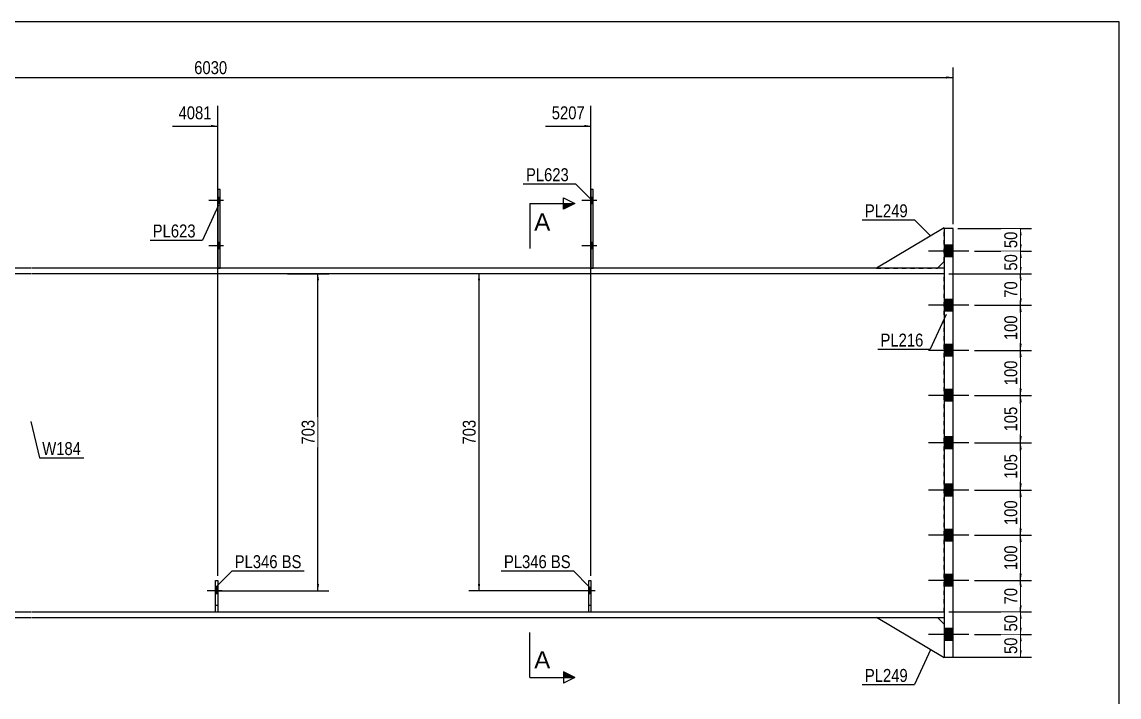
# Model space of a CAD drawing. Header units: millimetres. Extents: x -338 to 64, y -146 to 131.
# Drawn here: x -178.8 to 64.3, y -18.9 to 130.8 of the extents above; entities that cross this region are included whole.
import ezdxf

# ---------------------------------------------------------------- set-up
doc = ezdxf.new("R2010")
doc.units = ezdxf.units.MM
doc.linetypes.add('DXK_LINE_DOT1', pattern=[1.8814, 0.9407, -0.9407])
doc.linetypes.add('DXK_LINE_DOT2', pattern=[3.9198, 1.9599, -1.9599])
doc.styles.add('Arial', font='ARIAL.TTF', dxfattribs={"height": 0.2})
doc.styles.add('Arial Narrow', font='ARIALN.TTF', dxfattribs={"height": 0.2})

# ---------------------------------------------------------------- blocks, each defined once
blk = doc.blocks.new('Unknown-627317361-1209')
at = {"color": 5, "linetype": 'Continuous'}
for p, q in [((64.31, 130.82), (-335.69, 130.82)), ((64.31, -146.18), (64.31, 130.82))]:
    blk.add_line(p, q, dxfattribs=at)
blk = doc.blocks.new('Part-627317361-1304 - 1261')
at = {"color": 2, "linetype": 'Continuous'}
for p, q in [((-53.2, 0), (-53.2, 7)), ((-53.2, 7), (-52.7, 7)), ((-52.7, 7), (-52.7, 0))]:
    blk.add_line(p, q, dxfattribs=at)
at = {"color": 7, "linetype": 'DXK_LINE_DOT1'}
blk.add_line((-53.2, 1.5), (-52.7, 1.5), dxfattribs=at)
blk = doc.blocks.new('Bolt-627317361-1264 - 1261')
at = {"linetype": 'Continuous'}
for points in [[(27.56, 78.7), (27.56, 81.3), (25.56, 81.3), (25.56, 78.7)], [(27.56, 78.7), (27.56, 81.3), (25.56, 81.3), (25.56, 78.7)], [(27.56, 66.7), (27.56, 69.3), (25.56, 69.3), (25.56, 66.7)], [(27.56, 66.7), (27.56, 69.3), (25.56, 69.3), (25.56, 66.7)], [(27.56, 56.7), (27.56, 59.3), (25.56, 59.3), (25.56, 56.7)], [(27.56, 56.7), (27.56, 59.3), (25.56, 59.3), (25.56, 56.7)], [(27.56, 46.7), (27.56, 49.3), (25.56, 49.3), (25.56, 46.7)], [(27.56, 46.7), (27.56, 49.3), (25.56, 49.3), (25.56, 46.7)], [(27.56, 36.2), (27.56, 38.8), (25.56, 38.8), (25.56, 36.2)], [(27.56, 36.2), (27.56, 38.8), (25.56, 38.8), (25.56, 36.2)], [(27.56, 25.7), (27.56, 28.3), (25.56, 28.3), (25.56, 25.7)], [(27.56, 25.7), (27.56, 28.3), (25.56, 28.3), (25.56, 25.7)], [(27.56, 15.7), (27.56, 18.3), (25.56, 18.3), (25.56, 15.7)], [(27.56, 15.7), (27.56, 18.3), (25.56, 18.3), (25.56, 15.7)], [(27.56, 5.7), (27.56, 8.3), (25.56, 8.3), (25.56, 5.7)], [(27.56, 5.7), (27.56, 8.3), (25.56, 8.3), (25.56, 5.7)], [(27.56, -6.3), (27.56, -3.7), (25.56, -3.7), (25.56, -6.3)], [(27.56, -6.3), (27.56, -3.7), (25.56, -3.7), (25.56, -6.3)]]:
    blk.add_hatch(color=3, dxfattribs=at).paths.add_polyline_path(points)
at = {"color": 3, "linetype": 'Continuous'}
for p, q in [((27.56, 81.3), (25.56, 81.3)), ((27.56, 81.3), (25.56, 81.3)), ((31.06, 80), (22.06, 80)), ((31.06, 80), (22.06, 80)), ((27.56, 78.7), (25.56, 78.7)), ((27.56, 78.7), (25.56, 78.7)), ((27.56, 69.3), (25.56, 69.3)), ((27.56, 69.3), (25.56, 69.3)), ((31.06, 68), (22.06, 68)), ((31.06, 68), (22.06, 68)), ((27.56, 66.7), (25.56, 66.7)), ((27.56, 66.7), (25.56, 66.7)), ((27.56, 59.3), (25.56, 59.3)), ((27.56, 59.3), (25.56, 59.3)), ((31.06, 58), (22.06, 58)), ((31.06, 58), (22.06, 58)), ((27.56, 56.7), (25.56, 56.7)), ((27.56, 56.7), (25.56, 56.7)), ((27.56, 49.3), (25.56, 49.3)), ((27.56, 49.3), (25.56, 49.3)), ((31.06, 48), (22.06, 48)), ((31.06, 48), (22.06, 48)), ((27.56, 46.7), (25.56, 46.7)), ((27.56, 46.7), (25.56, 46.7)), ((31.06, 37.5), (22.06, 37.5)), ((31.06, 37.5), (22.06, 37.5)), ((27.56, 38.8), (25.56, 38.8)), ((27.56, 38.8), (25.56, 38.8)), ((27.56, 36.2), (25.56, 36.2)), ((27.56, 36.2), (25.56, 36.2)), ((31.06, 27), (22.06, 27)), ((31.06, 27), (22.06, 27)), ((27.56, 28.3), (25.56, 28.3)), ((27.56, 28.3), (25.56, 28.3)), ((27.56, 25.7), (25.56, 25.7)), ((27.56, 25.7), (25.56, 25.7)), ((27.56, 18.3), (25.56, 18.3)), ((27.56, 18.3), (25.56, 18.3)), ((31.06, 17), (22.06, 17)), ((31.06, 17), (22.06, 17)), ((27.56, 15.7), (25.56, 15.7)), ((27.56, 15.7), (25.56, 15.7)), ((27.56, 8.3), (25.56, 8.3)), ((27.56, 8.3), (25.56, 8.3)), ((31.06, 7), (22.06, 7)), ((31.06, 7), (22.06, 7)), ((27.56, 5.7), (25.56, 5.7)), ((27.56, 5.7), (25.56, 5.7)), ((27.56, -3.7), (25.56, -3.7)), ((27.56, -3.7), (25.56, -3.7)), ((31.06, -5), (22.06, -5)), ((31.06, -5), (22.06, -5)), ((27.56, -6.3), (25.56, -6.3)), ((27.56, -6.3), (25.56, -6.3))]:
    blk.add_line(p, q, dxfattribs=at)
blk = doc.blocks.new('Part-627317361-1282 - 1261')
at = {"color": 7, "linetype": 'DXK_LINE_DOT1'}
for p, q in [((-176.8, 75), (-259.4, 75)), ((-94.1, 75), (-176.7, 75)), ((25.56, 75), (-94, 75)), ((25.56, 0), (25.56, 75)), ((-259.4, 0), (-176.8, 0)), ((-176.7, 0), (-94.1, 0)), ((-94, 0), (25.56, 0))]:
    blk.add_line(p, q, dxfattribs=at)
blk = doc.blocks.new('Part-627317361-1390 - 1261')
at = {"color": 2, "linetype": 'Continuous'}
for p, q in [((25.56, -10.2), (10.56, -1.2)), ((24.06, -1.2), (25.56, -2.7)), ((25.56, -10.2), (25.56, -10))]:
    blk.add_line(p, q, dxfattribs=at)
at = {"color": 7, "linetype": 'DXK_LINE_DOT1'}
for p, q in [((10.56, -1.2), (24.06, -1.2)), ((25.56, -2.7), (25.56, -10))]:
    blk.add_line(p, q, dxfattribs=at)
blk = doc.blocks.new('Part-627317361-1326 - 1261')
at = {"color": 7, "linetype": 'DXK_LINE_DOT1'}
for p, q in [((-53.2, 0), (-53.2, 7)), ((-53.2, 7), (-52.7, 7)), ((-52.7, 7), (-52.7, 0))]:
    blk.add_line(p, q, dxfattribs=at)
blk = doc.blocks.new('Part-627317361-1331 - 1261')
at = {"color": 2, "linetype": 'Continuous'}
for p, q in [((-135.9, 0), (-135.9, 7)), ((-135.9, 7), (-135.4, 7)), ((-135.4, 7), (-135.4, 0))]:
    blk.add_line(p, q, dxfattribs=at)
at = {"color": 7, "linetype": 'DXK_LINE_DOT1'}
blk.add_line((-135.9, 1.5), (-135.4, 1.5), dxfattribs=at)
blk = doc.blocks.new('Part-627317361-1336 - 1261')
at = {"color": 7, "linetype": 'DXK_LINE_DOT1'}
for p, q in [((-135.9, 0), (-135.9, 7)), ((-135.9, 7), (-135.4, 7)), ((-135.4, 7), (-135.4, 0))]:
    blk.add_line(p, q, dxfattribs=at)
blk = doc.blocks.new('Bolt-627317361-1482 - 1261')
at = {"linetype": 'Continuous'}
blk.add_hatch(color=3, dxfattribs=at).paths.add_polyline_path([(-135.4, 4), (-135.4, 5.4), (-135.9, 5.4), (-135.9, 4)])
at = {"color": 3, "linetype": 'Continuous'}
for p, q in [((-135.4, 5.4), (-135.9, 5.4)), ((-134.45, 4.7), (-137.75, 4.7)), ((-135.4, 4), (-135.9, 4))]:
    blk.add_line(p, q, dxfattribs=at)
blk = doc.blocks.new('Part-627317361-1358 - 1261')
at = {"color": 2, "linetype": 'Continuous'}
for p, q in [((-134.9, 93.7), (-135.4, 93.7)), ((-135.4, 93.7), (-135.4, 76.2)), ((-134.9, 76.2), (-134.9, 93.7))]:
    blk.add_line(p, q, dxfattribs=at)
at = {"color": 7, "linetype": 'DXK_LINE_DOT1'}
blk.add_line((-135.4, 76.2), (-134.9, 76.2), dxfattribs=at)
blk = doc.blocks.new('Part-627317361-1363 - 1261')
at = {"color": 2, "linetype": 'Continuous'}
for p, q in [((-52.2, 93.7), (-52.7, 93.7)), ((-52.7, 93.7), (-52.7, 76.2)), ((-52.2, 76.2), (-52.2, 93.7))]:
    blk.add_line(p, q, dxfattribs=at)
at = {"color": 7, "linetype": 'DXK_LINE_DOT1'}
blk.add_line((-52.7, 76.2), (-52.2, 76.2), dxfattribs=at)
blk = doc.blocks.new('Part-627317361-1385 - 1261')
at = {"color": 2, "linetype": 'Continuous'}
for p, q in [((25.56, 85.2), (10.56, 76.2)), ((25.56, 85.2), (25.56, 85)), ((24.06, 76.2), (25.56, 77.7))]:
    blk.add_line(p, q, dxfattribs=at)
at = {"color": 7, "linetype": 'DXK_LINE_DOT1'}
for p, q in [((25.56, 77.7), (25.56, 85)), ((10.56, 76.2), (24.06, 76.2))]:
    blk.add_line(p, q, dxfattribs=at)
blk = doc.blocks.new('Part-627317361-1412 - 1261')
at = {"color": 2, "linetype": 'Continuous'}
for p, q in [((25.56, 85), (25.56, -10)), ((27.56, 85), (25.56, 85)), ((27.56, -10), (27.56, 85)), ((25.56, -10), (27.56, -10))]:
    blk.add_line(p, q, dxfattribs=at)
blk = doc.blocks.new('Part-627317361-1434 - 1261')
at = {"color": 2, "linetype": 'Continuous'}
for p, q in [((-176.8, 76.2), (-259.4, 76.2)), ((-94.1, 76.2), (-176.7, 76.2)), ((25.56, 76.2), (-94, 76.2)), ((-176.8, 75), (-259.4, 75)), ((-94.1, 75), (-176.7, 75)), ((25.56, 75), (-94, 75))]:
    blk.add_line(p, q, dxfattribs=at)
at = {"color": 7, "linetype": 'DXK_LINE_DOT1'}
blk.add_line((25.56, 76.2), (25.56, 75), dxfattribs=at)
blk = doc.blocks.new('Part-627317361-1478 - 1261')
at = {"color": 2, "linetype": 'Continuous'}
for p, q in [((-259.4, 0), (-176.8, 0)), ((-259.4, -1.2), (-176.8, -1.2)), ((-176.7, 0), (-94.1, 0)), ((-176.7, -1.2), (-94.1, -1.2)), ((-94, 0), (25.56, 0)), ((-94, -1.2), (25.56, -1.2))]:
    blk.add_line(p, q, dxfattribs=at)
at = {"color": 7, "linetype": 'DXK_LINE_DOT1'}
blk.add_line((25.56, 0), (25.56, -1.2), dxfattribs=at)
blk = doc.blocks.new('Bolt-627317361-1479 - 1261')
at = {"linetype": 'Continuous'}
for points in [[(-52.2, 90.5), (-52.2, 91.9), (-52.7, 91.9), (-52.7, 90.5)], [(-52.2, 90.5), (-52.2, 91.9), (-52.7, 91.9), (-52.7, 90.5)], [(-52.2, 80.5), (-52.2, 81.9), (-52.7, 81.9), (-52.7, 80.5)], [(-52.2, 80.5), (-52.2, 81.9), (-52.7, 81.9), (-52.7, 80.5)]]:
    blk.add_hatch(color=3, dxfattribs=at).paths.add_polyline_path(points)
at = {"color": 3, "linetype": 'Continuous'}
for p, q in [((-51.4, 91.2), (-54.7, 91.2)), ((-51.4, 91.2), (-54.7, 91.2)), ((-52.2, 91.9), (-52.7, 91.9)), ((-52.2, 91.9), (-52.7, 91.9)), ((-52.2, 90.5), (-52.7, 90.5)), ((-52.2, 90.5), (-52.7, 90.5)), ((-51.4, 81.2), (-54.7, 81.2)), ((-51.4, 81.2), (-54.7, 81.2)), ((-52.2, 81.9), (-52.7, 81.9)), ((-52.2, 81.9), (-52.7, 81.9)), ((-52.2, 80.5), (-52.7, 80.5)), ((-52.2, 80.5), (-52.7, 80.5))]:
    blk.add_line(p, q, dxfattribs=at)
blk = doc.blocks.new('Bolt-627317361-1480 - 1261')
at = {"linetype": 'Continuous'}
for points in [[(-134.9, 90.5), (-134.9, 91.9), (-135.4, 91.9), (-135.4, 90.5)], [(-134.9, 90.5), (-134.9, 91.9), (-135.4, 91.9), (-135.4, 90.5)], [(-134.9, 80.5), (-134.9, 81.9), (-135.4, 81.9), (-135.4, 80.5)], [(-134.9, 80.5), (-134.9, 81.9), (-135.4, 81.9), (-135.4, 80.5)]]:
    blk.add_hatch(color=3, dxfattribs=at).paths.add_polyline_path(points)
at = {"color": 3, "linetype": 'Continuous'}
for p, q in [((-134.1, 91.2), (-137.4, 91.2)), ((-134.1, 91.2), (-137.4, 91.2)), ((-134.9, 91.9), (-135.4, 91.9)), ((-134.9, 91.9), (-135.4, 91.9)), ((-134.9, 90.5), (-135.4, 90.5)), ((-134.9, 90.5), (-135.4, 90.5)), ((-134.1, 81.2), (-137.4, 81.2)), ((-134.1, 81.2), (-137.4, 81.2)), ((-134.9, 81.9), (-135.4, 81.9)), ((-134.9, 81.9), (-135.4, 81.9)), ((-134.9, 80.5), (-135.4, 80.5)), ((-134.9, 80.5), (-135.4, 80.5))]:
    blk.add_line(p, q, dxfattribs=at)
blk = doc.blocks.new('Bolt-627317361-1481 - 1261')
at = {"color": 3, "linetype": 'DXK_LINE_DOT2'}
for p, q in [((-135.4, 5.4), (-135.9, 5.4)), ((-134.45, 4.7), (-137.75, 4.7)), ((-135.4, 4), (-135.9, 4))]:
    blk.add_line(p, q, dxfattribs=at)
blk = doc.blocks.new('Bolt-627317361-1483 - 1261')
at = {"color": 3, "linetype": 'DXK_LINE_DOT2'}
for p, q in [((-52.7, 5.4), (-53.2, 5.4)), ((-51.75, 4.7), (-55.05, 4.7)), ((-52.7, 4), (-53.2, 4))]:
    blk.add_line(p, q, dxfattribs=at)
blk = doc.blocks.new('Bolt-627317361-1484 - 1261')
at = {"linetype": 'Continuous'}
blk.add_hatch(color=3, dxfattribs=at).paths.add_polyline_path([(-52.7, 4), (-52.7, 5.4), (-53.2, 5.4), (-53.2, 4)])
at = {"color": 3, "linetype": 'Continuous'}
for p, q in [((-52.7, 5.4), (-53.2, 5.4)), ((-51.75, 4.7), (-55.05, 4.7)), ((-52.7, 4), (-53.2, 4))]:
    blk.add_line(p, q, dxfattribs=at)
blk = doc.blocks.new('StraightDimension-627317361-3912 - 1261')
at = {"linetype": 'Continuous'}
for points in [[(42.25, 36), (42.5, 37.5), (42.75, 36)], [(42.75, 28.5), (42.5, 27), (42.25, 28.5)]]:
    blk.add_hatch(color=7, dxfattribs=at).paths.add_polyline_path(points)
at = {"color": 7, "linetype": 'Continuous'}
for p, q in [((32.31, 37.5), (44.9, 37.5)), ((42.5, 27), (42.5, 37.5)), ((32.31, 27), (44.9, 27))]:
    blk.add_line(p, q, dxfattribs=at)
at = {"color": 0}
blk.add_wipeout([(42.35, 35.59), (38.15, 35.59), (38.15, 28.91), (42.35, 28.91)], dxfattribs=at)
at = {"color": 3, "style": 'Arial Narrow'}
blk.add_text('105', height=2.863, rotation=90.0002, dxfattribs=at).set_placement((41.75, 29.51))
blk = doc.blocks.new('StraightDimension-627317361-3909 - 1261')
at = {"linetype": 'Continuous'}
for points in [[(42.25, 66.5), (42.5, 68), (42.75, 66.5)], [(42.75, 59.5), (42.5, 58), (42.25, 59.5)]]:
    blk.add_hatch(color=7, dxfattribs=at).paths.add_polyline_path(points)
at = {"color": 7, "linetype": 'Continuous'}
for p, q in [((32.31, 68), (44.9, 68)), ((42.5, 58), (42.5, 68)), ((32.31, 58), (44.9, 58))]:
    blk.add_line(p, q, dxfattribs=at)
at = {"color": 0}
blk.add_wipeout([(42.35, 66.34), (38.15, 66.34), (38.15, 59.66), (42.35, 59.66)], dxfattribs=at)
at = {"color": 3, "style": 'Arial Narrow'}
blk.add_text('100', height=2.863, rotation=90.0002, dxfattribs=at).set_placement((41.75, 60.26))
blk = doc.blocks.new('StraightDimension-627317361-3913 - 1261')
at = {"linetype": 'Continuous'}
for points in [[(42.25, 25.5), (42.5, 27), (42.75, 25.5)], [(42.75, 18.5), (42.5, 17), (42.25, 18.5)]]:
    blk.add_hatch(color=7, dxfattribs=at).paths.add_polyline_path(points)
at = {"color": 7, "linetype": 'Continuous'}
for p, q in [((32.31, 27), (44.9, 27)), ((42.5, 17), (42.5, 27)), ((32.31, 17), (44.9, 17))]:
    blk.add_line(p, q, dxfattribs=at)
at = {"color": 0}
blk.add_wipeout([(42.35, 25.34), (38.15, 25.34), (38.15, 18.66), (42.35, 18.66)], dxfattribs=at)
at = {"color": 3, "style": 'Arial Narrow'}
blk.add_text('100', height=2.863, rotation=90.0002, dxfattribs=at).set_placement((41.75, 19.26))
blk = doc.blocks.new('StraightDimension-627317361-1678 - 1261')
at = {"linetype": 'Continuous'}
blk.add_hatch(color=7, dxfattribs=at).paths.add_polyline_path([(26.06, 118.75), (27.56, 118.5), (26.06, 118.25)])
at = {"color": 7, "linetype": 'Continuous'}
for p, q in [((27.56, 86), (27.56, 120.75)), ((-301.5, 118.5), (27.56, 118.5))]:
    blk.add_line(p, q, dxfattribs=at)
at = {"color": 0}
blk.add_wipeout([(-132.71, 118.65), (-132.71, 122.85), (-141.22, 122.85), (-141.22, 118.65)], dxfattribs=at)
at = {"color": 3, "style": 'Arial Narrow'}
blk.add_text('6030', height=2.863, dxfattribs=at).set_placement((-140.62, 119.25))
blk = doc.blocks.new('StraightDimension-627317361-3906 - 1261')
at = {"linetype": 'Continuous'}
for points in [[(42.25, 83.5), (42.5, 85), (42.75, 83.5)], [(42.75, 81.5), (42.5, 80), (42.25, 81.5)]]:
    blk.add_hatch(color=7, dxfattribs=at).paths.add_polyline_path(points)
at = {"color": 7, "linetype": 'Continuous'}
for p, q in [((28.56, 85), (44.9, 85)), ((42.5, 80), (42.5, 85)), ((32.31, 80), (44.9, 80))]:
    blk.add_line(p, q, dxfattribs=at)
at = {"color": 0}
blk.add_wipeout([(42.35, 84.93), (38.15, 84.93), (38.15, 80.07), (42.35, 80.07)], dxfattribs=at)
at = {"color": 3, "style": 'Arial Narrow'}
blk.add_text('50', height=2.863, rotation=90.0002, dxfattribs=at).set_placement((41.75, 80.67))
blk = doc.blocks.new('StraightDimension-627317361-3907 - 1261')
at = {"linetype": 'Continuous'}
for points in [[(42.25, 78.5), (42.5, 80), (42.75, 78.5)], [(42.75, 76.5), (42.5, 75), (42.25, 76.5)]]:
    blk.add_hatch(color=7, dxfattribs=at).paths.add_polyline_path(points)
at = {"color": 7, "linetype": 'Continuous'}
for p, q in [((32.31, 80), (44.9, 80)), ((42.5, 75), (42.5, 80)), ((26.56, 75), (44.9, 75))]:
    blk.add_line(p, q, dxfattribs=at)
at = {"color": 0}
blk.add_wipeout([(42.35, 79.93), (38.15, 79.93), (38.15, 75.07), (42.35, 75.07)], dxfattribs=at)
at = {"color": 3, "style": 'Arial Narrow'}
blk.add_text('50', height=2.863, rotation=90.0002, dxfattribs=at).set_placement((41.75, 75.67))
blk = doc.blocks.new('StraightDimension-627317361-3908 - 1261')
at = {"linetype": 'Continuous'}
for points in [[(42.25, 73.5), (42.5, 75), (42.75, 73.5)], [(42.75, 69.5), (42.5, 68), (42.25, 69.5)]]:
    blk.add_hatch(color=7, dxfattribs=at).paths.add_polyline_path(points)
at = {"color": 7, "linetype": 'Continuous'}
for p, q in [((26.56, 75), (44.9, 75)), ((42.5, 68), (42.5, 75)), ((32.31, 68), (44.9, 68))]:
    blk.add_line(p, q, dxfattribs=at)
at = {"color": 0}
blk.add_wipeout([(42.35, 73.93), (38.15, 73.93), (38.15, 69.07), (42.35, 69.07)], dxfattribs=at)
at = {"color": 3, "style": 'Arial Narrow'}
blk.add_text('70', height=2.863, rotation=90.0002, dxfattribs=at).set_placement((41.75, 69.67))
blk = doc.blocks.new('StraightDimension-627317361-3910 - 1261')
at = {"linetype": 'Continuous'}
for points in [[(42.25, 56.5), (42.5, 58), (42.75, 56.5)], [(42.75, 49.5), (42.5, 48), (42.25, 49.5)]]:
    blk.add_hatch(color=7, dxfattribs=at).paths.add_polyline_path(points)
at = {"color": 7, "linetype": 'Continuous'}
for p, q in [((32.31, 58), (44.9, 58)), ((42.5, 48), (42.5, 58)), ((32.31, 48), (44.9, 48))]:
    blk.add_line(p, q, dxfattribs=at)
at = {"color": 0}
blk.add_wipeout([(42.35, 56.34), (38.15, 56.34), (38.15, 49.66), (42.35, 49.66)], dxfattribs=at)
at = {"color": 3, "style": 'Arial Narrow'}
blk.add_text('100', height=2.863, rotation=90.0002, dxfattribs=at).set_placement((41.75, 50.26))
blk = doc.blocks.new('StraightDimension-627317361-3911 - 1261')
at = {"linetype": 'Continuous'}
for points in [[(42.25, 46.5), (42.5, 48), (42.75, 46.5)], [(42.75, 39), (42.5, 37.5), (42.25, 39)]]:
    blk.add_hatch(color=7, dxfattribs=at).paths.add_polyline_path(points)
at = {"color": 7, "linetype": 'Continuous'}
for p, q in [((32.31, 48), (44.9, 48)), ((42.5, 37.5), (42.5, 48)), ((32.31, 37.5), (44.9, 37.5))]:
    blk.add_line(p, q, dxfattribs=at)
at = {"color": 0}
blk.add_wipeout([(42.35, 46.09), (38.15, 46.09), (38.15, 39.41), (42.35, 39.41)], dxfattribs=at)
at = {"color": 3, "style": 'Arial Narrow'}
blk.add_text('105', height=2.863, rotation=90.0002, dxfattribs=at).set_placement((41.75, 40.01))
blk = doc.blocks.new('StraightDimension-627317361-3914 - 1261')
at = {"linetype": 'Continuous'}
for points in [[(42.25, 15.5), (42.5, 17), (42.75, 15.5)], [(42.75, 8.5), (42.5, 7), (42.25, 8.5)]]:
    blk.add_hatch(color=7, dxfattribs=at).paths.add_polyline_path(points)
at = {"color": 7, "linetype": 'Continuous'}
for p, q in [((32.31, 17), (44.9, 17)), ((42.5, 7), (42.5, 17)), ((32.31, 7), (44.9, 7))]:
    blk.add_line(p, q, dxfattribs=at)
at = {"color": 0}
blk.add_wipeout([(42.35, 15.34), (38.15, 15.34), (38.15, 8.66), (42.35, 8.66)], dxfattribs=at)
at = {"color": 3, "style": 'Arial Narrow'}
blk.add_text('100', height=2.863, rotation=90.0002, dxfattribs=at).set_placement((41.75, 9.26))
blk = doc.blocks.new('StraightDimension-627317361-3915 - 1261')
at = {"linetype": 'Continuous'}
for points in [[(42.25, 5.5), (42.5, 7), (42.75, 5.5)], [(42.75, 1.5), (42.5, 0), (42.25, 1.5)]]:
    blk.add_hatch(color=7, dxfattribs=at).paths.add_polyline_path(points)
at = {"color": 7, "linetype": 'Continuous'}
for p, q in [((32.31, 7), (44.9, 7)), ((42.5, 0), (42.5, 7)), ((26.56, 0), (44.9, 0))]:
    blk.add_line(p, q, dxfattribs=at)
at = {"color": 0}
blk.add_wipeout([(42.35, 5.93), (38.15, 5.93), (38.15, 1.07), (42.35, 1.07)], dxfattribs=at)
at = {"color": 3, "style": 'Arial Narrow'}
blk.add_text('70', height=2.863, rotation=90.0002, dxfattribs=at).set_placement((41.75, 1.67))
blk = doc.blocks.new('StraightDimension-627317361-3916 - 1261')
at = {"linetype": 'Continuous'}
for points in [[(42.25, -1.5), (42.5, 0), (42.75, -1.5)], [(42.75, -3.5), (42.5, -5), (42.25, -3.5)]]:
    blk.add_hatch(color=7, dxfattribs=at).paths.add_polyline_path(points)
at = {"color": 7, "linetype": 'Continuous'}
for p, q in [((26.56, 0), (44.9, 0)), ((42.5, -5), (42.5, 0)), ((32.31, -5), (44.9, -5))]:
    blk.add_line(p, q, dxfattribs=at)
at = {"color": 0}
blk.add_wipeout([(42.35, -0.07), (38.15, -0.07), (38.15, -4.93), (42.35, -4.93)], dxfattribs=at)
at = {"color": 3, "style": 'Arial Narrow'}
blk.add_text('50', height=2.863, rotation=90.0002, dxfattribs=at).set_placement((41.75, -4.33))
blk = doc.blocks.new('StraightDimension-627317361-3917 - 1261')
at = {"linetype": 'Continuous'}
for points in [[(42.25, -6.5), (42.5, -5), (42.75, -6.5)], [(42.75, -8.5), (42.5, -10), (42.25, -8.5)]]:
    blk.add_hatch(color=7, dxfattribs=at).paths.add_polyline_path(points)
at = {"color": 7, "linetype": 'Continuous'}
for p, q in [((32.31, -5), (44.9, -5)), ((42.5, -10), (42.5, -5)), ((27.56, -10), (44.9, -10))]:
    blk.add_line(p, q, dxfattribs=at)
at = {"color": 0}
blk.add_wipeout([(42.35, -5.07), (38.15, -5.07), (38.15, -9.93), (42.35, -9.93)], dxfattribs=at)
at = {"color": 3, "style": 'Arial Narrow'}
blk.add_text('50', height=2.863, rotation=90.0002, dxfattribs=at).set_placement((41.75, -9.33))
blk = doc.blocks.new('StraightDimension-627317361-4462 - 1261')
at = {"linetype": 'Continuous'}
for points in [[(-113.45, 73.5), (-113.2, 75), (-112.95, 73.5)], [(-112.95, 6.2), (-113.2, 4.7), (-113.45, 6.2)]]:
    blk.add_hatch(color=7, dxfattribs=at).paths.add_polyline_path(points)
at = {"color": 7, "linetype": 'Continuous'}
for p, q in [((-119.98, 75), (-110.8, 75)), ((-113.2, 4.7), (-113.2, 75)), ((-135.82, 4.7), (-110.8, 4.7))]:
    blk.add_line(p, q, dxfattribs=at)
at = {"color": 0}
blk.add_wipeout([(-113.35, 43.19), (-117.55, 43.19), (-117.55, 36.51), (-113.35, 36.51)], dxfattribs=at)
at = {"color": 3, "style": 'Arial Narrow'}
blk.add_text('703', height=2.863, rotation=90.0002, dxfattribs=at).set_placement((-113.95, 37.11))
blk = doc.blocks.new('StraightDimension-627317361-4474 - 1261')
at = {"linetype": 'Continuous'}
for points in [[(-77.76, 73.5), (-77.51, 75), (-77.26, 73.5)], [(-77.26, 6.2), (-77.51, 4.7), (-77.76, 6.2)]]:
    blk.add_hatch(color=7, dxfattribs=at).paths.add_polyline_path(points)
at = {"color": 7, "linetype": 'Continuous'}
for p, q in [((-59.48, 75), (-79.76, 75)), ((-77.51, 4.7), (-77.51, 75)), ((-55.12, 4.7), (-79.76, 4.7))]:
    blk.add_line(p, q, dxfattribs=at)
at = {"color": 0}
blk.add_wipeout([(-77.66, 43.19), (-81.86, 43.19), (-81.86, 36.51), (-77.66, 36.51)], dxfattribs=at)
at = {"color": 3, "style": 'Arial Narrow'}
blk.add_text('703', height=2.863, rotation=90.0002, dxfattribs=at).set_placement((-78.26, 37.11))
blk = doc.blocks.new('StraightDimension-627317361-4716 - 1261')
at = {"linetype": 'Continuous'}
blk.add_hatch(color=7, dxfattribs=at).paths.add_polyline_path([(-54.2, 107.99), (-52.7, 107.74), (-54.2, 107.49)])
at = {"color": 7, "linetype": 'Continuous'}
for p, q in [((-52.7, 8), (-52.7, 112.24)), ((-62.76, 107.74), (-52.7, 107.74))]:
    blk.add_line(p, q, dxfattribs=at)
at = {"color": 0}
blk.add_wipeout([(-53.48, 108.64), (-53.48, 112.84), (-61.99, 112.84), (-61.99, 108.64)], dxfattribs=at)
at = {"color": 3, "style": 'Arial Narrow'}
blk.add_text('5207', height=2.863, dxfattribs=at).set_placement((-61.39, 109.24))
blk = doc.blocks.new('StraightDimension-627317361-4717 - 1261')
at = {"linetype": 'Continuous'}
blk.add_hatch(color=7, dxfattribs=at).paths.add_polyline_path([(-136.9, 107.99), (-135.4, 107.74), (-136.9, 107.49)])
at = {"color": 7, "linetype": 'Continuous'}
for p, q in [((-135.4, 8), (-135.4, 112.24)), ((-145.46, 107.74), (-135.4, 107.74))]:
    blk.add_line(p, q, dxfattribs=at)
at = {"color": 0}
blk.add_wipeout([(-136.17, 108.64), (-136.17, 112.84), (-144.69, 112.84), (-144.69, 108.64)], dxfattribs=at)
at = {"color": 3, "style": 'Arial Narrow'}
blk.add_text('4081', height=2.863, dxfattribs=at).set_placement((-144.09, 109.24))
blk = doc.blocks.new('MarkSet-627317361-1729 - 1261')
at = {"color": 0}
blk.add_wipeout([(-62.49, 9.71), (-62.49, 12.71), (-71.99, 12.71), (-71.99, 9.71)], dxfattribs=at)
blk.add_wipeout([(-62.49, 9.71), (-62.49, 12.71), (-71.99, 12.71), (-71.99, 9.71)], dxfattribs=at)
blk.add_wipeout([(-57.21, 9.71), (-57.21, 12.71), (-61.59, 12.71), (-61.59, 9.71)], dxfattribs=at)
blk.add_wipeout([(-57.21, 9.71), (-57.21, 12.71), (-61.59, 12.71), (-61.59, 9.71)], dxfattribs=at)
at = {"color": 7, "linetype": 'Continuous'}
for p in [(-72.59, 9.11), (-53.07, 5.57)]:
    blk.add_line(p, (-56.61, 9.11), dxfattribs=at)
at = {"color": 3, "style": 'Arial Narrow'}
for s, p in [('PL346', (-71.99, 9.71)), ('BS', (-61.59, 9.71))]:
    blk.add_text(s, height=2.863, dxfattribs=at).set_placement(p)
blk = doc.blocks.new('Mark-627317361-1386 - 1261')
at = {"color": 7, "linetype": 'Continuous'}
blk.add_line((22.53, -8.37), (19, -16.11), dxfattribs=at)
at = {"color": 0}
blk.add_wipeout([(17.5, -15.51), (17.5, -12.51), (7.99, -12.51), (7.99, -15.51)], dxfattribs=at)
blk.add_wipeout([(17.5, -15.51), (17.5, -12.51), (7.99, -12.51), (7.99, -15.51)], dxfattribs=at)
at = {"color": 7, "linetype": 'Continuous'}
blk.add_line((7.39, -16.11), (19, -16.11), dxfattribs=at)
at = {"color": 3, "style": 'Arial Narrow'}
blk.add_text('PL249', height=2.863, dxfattribs=at).set_placement((7.99, -15.51))
blk = doc.blocks.new('Mark-627317361-1277 - 1261')
at = {"color": 0}
blk.add_wipeout([(-165.71, 34.79), (-165.71, 37.79), (-174.29, 37.79), (-174.29, 34.79)], dxfattribs=at)
blk.add_wipeout([(-165.71, 34.79), (-165.71, 37.79), (-174.29, 37.79), (-174.29, 34.79)], dxfattribs=at)
at = {"color": 7, "linetype": 'Continuous'}
for p, q in [((-176.79, 42.26), (-174.89, 34.19)), ((-174.89, 34.19), (-165.11, 34.19))]:
    blk.add_line(p, q, dxfattribs=at)
at = {"color": 3, "style": 'Arial Narrow'}
blk.add_text('W184', height=2.863, dxfattribs=at).set_placement((-174.29, 34.79))
blk = doc.blocks.new('Mark-627317361-1354 - 1261')
at = {"color": 7, "linetype": 'Continuous'}
blk.add_line((-135.27, 90.17), (-138.81, 82.44), dxfattribs=at)
at = {"color": 0}
blk.add_wipeout([(-140.31, 83.04), (-140.31, 86.04), (-149.81, 86.04), (-149.81, 83.04)], dxfattribs=at)
blk.add_wipeout([(-140.31, 83.04), (-140.31, 86.04), (-149.81, 86.04), (-149.81, 83.04)], dxfattribs=at)
at = {"color": 7, "linetype": 'Continuous'}
blk.add_line((-150.41, 82.44), (-138.81, 82.44), dxfattribs=at)
at = {"color": 3, "style": 'Arial Narrow'}
blk.add_text('PL623', height=2.863, dxfattribs=at).set_placement((-149.81, 83.04))
blk = doc.blocks.new('Mark-627317361-1359 - 1261')
at = {"color": 7, "linetype": 'Continuous'}
blk.add_line((-52.57, 91.37), (-56.11, 94.91), dxfattribs=at)
at = {"color": 0}
blk.add_wipeout([(-57.61, 95.51), (-57.61, 98.51), (-67.11, 98.51), (-67.11, 95.51)], dxfattribs=at)
blk.add_wipeout([(-57.61, 95.51), (-57.61, 98.51), (-67.11, 98.51), (-67.11, 95.51)], dxfattribs=at)
at = {"color": 7, "linetype": 'Continuous'}
blk.add_line((-67.71, 94.91), (-56.11, 94.91), dxfattribs=at)
at = {"color": 3, "style": 'Arial Narrow'}
blk.add_text('PL623', height=2.863, dxfattribs=at).set_placement((-67.11, 95.51))
blk = doc.blocks.new('Mark-627317361-1381 - 1261')
at = {"color": 7, "linetype": 'Continuous'}
blk.add_line((22.53, 83.37), (19, 86.91), dxfattribs=at)
at = {"color": 0}
blk.add_wipeout([(17.5, 87.51), (17.5, 90.51), (7.99, 90.51), (7.99, 87.51)], dxfattribs=at)
blk.add_wipeout([(17.5, 87.51), (17.5, 90.51), (7.99, 90.51), (7.99, 87.51)], dxfattribs=at)
at = {"color": 7, "linetype": 'Continuous'}
blk.add_line((7.39, 86.91), (19, 86.91), dxfattribs=at)
at = {"color": 3, "style": 'Arial Narrow'}
blk.add_text('PL249', height=2.863, dxfattribs=at).set_placement((7.99, 87.51))
blk = doc.blocks.new('Mark-627317361-1408 - 1261')
at = {"color": 7, "linetype": 'Continuous'}
blk.add_line((25.99, 65.97), (22.46, 58.24), dxfattribs=at)
at = {"color": 0}
blk.add_wipeout([(20.96, 58.84), (20.96, 61.84), (11.45, 61.84), (11.45, 58.84)], dxfattribs=at)
blk.add_wipeout([(20.96, 58.84), (20.96, 61.84), (11.45, 61.84), (11.45, 58.84)], dxfattribs=at)
at = {"color": 7, "linetype": 'Continuous'}
blk.add_line((10.85, 58.24), (22.46, 58.24), dxfattribs=at)
at = {"color": 3, "style": 'Arial Narrow'}
blk.add_text('PL216', height=2.863, dxfattribs=at).set_placement((11.45, 58.84))
blk = doc.blocks.new('MarkSet-627317361-1719 - 1261')
at = {"color": 0}
blk.add_wipeout([(-122.13, 9.71), (-122.13, 12.71), (-131.64, 12.71), (-131.64, 9.71)], dxfattribs=at)
blk.add_wipeout([(-122.13, 9.71), (-122.13, 12.71), (-131.64, 12.71), (-131.64, 9.71)], dxfattribs=at)
at = {"color": 7, "linetype": 'Continuous'}
blk.add_line((-135.77, 5.57), (-132.24, 9.11), dxfattribs=at)
at = {"color": 0}
blk.add_wipeout([(-116.85, 9.71), (-116.85, 12.71), (-121.23, 12.71), (-121.23, 9.71)], dxfattribs=at)
blk.add_wipeout([(-116.85, 9.71), (-116.85, 12.71), (-121.23, 12.71), (-121.23, 9.71)], dxfattribs=at)
at = {"color": 7, "linetype": 'Continuous'}
blk.add_line((-132.24, 9.11), (-116.25, 9.11), dxfattribs=at)
at = {"color": 3, "style": 'Arial Narrow'}
for s, p in [('PL346', (-131.64, 9.71)), ('BS', (-121.23, 9.71))]:
    blk.add_text(s, height=2.863, dxfattribs=at).set_placement(p)
blk = doc.blocks.new('SectionMark-627317361-3335 - 1261')
at = {"linetype": 'Continuous'}
for points in [[(-58.78, 89.31), (-58.78, 90.56), (-56.28, 90.56)], [(-58.78, -14.53), (-58.78, -13.28), (-56.28, -14.53)]]:
    blk.add_hatch(color=30, dxfattribs=at).paths.add_polyline_path(points)
at = {"color": 30, "linetype": 'Continuous'}
for p, q in [((-66.28, 90.56), (-56.28, 90.56)), ((-58.78, 89.31), (-58.78, 91.81)), ((-58.78, 91.81), (-56.28, 90.56)), ((-56.28, 90.56), (-58.78, 89.31)), ((-66.28, -14.53), (-56.28, -14.53)), ((-56.28, -14.53), (-58.78, -13.28)), ((-58.78, -13.28), (-58.78, -15.78)), ((-56.28, -14.53), (-58.78, -15.78))]:
    blk.add_line(p, q, dxfattribs=at)
at = {"color": 0, "linetype": 'Continuous'}
for points in [[(-61.72, 84.56), (-61.72, 88.56), (-65.28, 88.56), (-65.28, 84.56)], [(-61.72, -12.53), (-61.72, -8.53), (-65.28, -8.53), (-65.28, -12.53)]]:
    blk.add_wipeout(points, dxfattribs=at)
at = {"color": 30, "linetype": 'Continuous'}
for p, q in [((-66.28, 90.56), (-66.28, 80.56)), ((-66.28, -14.53), (-66.28, -4.53))]:
    blk.add_line(p, q, dxfattribs=at)
at = {"color": 96, "linetype": 'Continuous', "style": 'Arial'}
for p in [(-65.28, 84.56), (-65.28, -12.53)]:
    blk.add_text('A', height=3.82, dxfattribs=at).set_placement(p)

msp = doc.modelspace()

# ---------------------------------------------------------------- block references
for name in ['Unknown-627317361-1209', 'Part-627317361-1358 - 1261', 'Part-627317361-1363 - 1261', 'Bolt-627317361-1480 - 1261', 'Bolt-627317361-1479 - 1261', 'Part-627317361-1385 - 1261', 'Part-627317361-1412 - 1261', 'Bolt-627317361-1264 - 1261', 'Part-627317361-1434 - 1261', 'Part-627317361-1282 - 1261', 'Bolt-627317361-1482 - 1261', 'Bolt-627317361-1481 - 1261', 'Part-627317361-1331 - 1261', 'Part-627317361-1336 - 1261', 'Bolt-627317361-1483 - 1261', 'Bolt-627317361-1484 - 1261', 'Part-627317361-1304 - 1261', 'Part-627317361-1326 - 1261', 'Part-627317361-1478 - 1261', 'Part-627317361-1390 - 1261']:
    msp.add_blockref(name, (0, 0))

# ---------------------------------------------------------------- next in the draw order: block references
for name in ['StraightDimension-627317361-1678 - 1261', 'StraightDimension-627317361-4462 - 1261', 'StraightDimension-627317361-4474 - 1261', 'Mark-627317361-1408 - 1261', 'StraightDimension-627317361-3909 - 1261', 'Mark-627317361-1277 - 1261', 'StraightDimension-627317361-3912 - 1261', 'Mark-627317361-1386 - 1261']:
    msp.add_blockref(name, (0, 0))

# ---------------------------------------------------------------- next in the draw order: block references
for name in ['StraightDimension-627317361-4717 - 1261', 'StraightDimension-627317361-4716 - 1261', 'Mark-627317361-1381 - 1261', 'StraightDimension-627317361-3906 - 1261', 'StraightDimension-627317361-3910 - 1261', 'StraightDimension-627317361-3913 - 1261']:
    msp.add_blockref(name, (0, 0))

# ---------------------------------------------------------------- next in the draw order: block references
for name in ['Mark-627317361-1359 - 1261', 'Mark-627317361-1354 - 1261', 'StraightDimension-627317361-3907 - 1261', 'StraightDimension-627317361-3911 - 1261', 'StraightDimension-627317361-3914 - 1261', 'MarkSet-627317361-1719 - 1261', 'MarkSet-627317361-1729 - 1261']:
    msp.add_blockref(name, (0, 0))

# ---------------------------------------------------------------- next in the draw order: block references
for name in ['SectionMark-627317361-3335 - 1261', 'StraightDimension-627317361-3908 - 1261', 'StraightDimension-627317361-3915 - 1261']:
    msp.add_blockref(name, (0, 0))

# ---------------------------------------------------------------- next in the draw order: block references
msp.add_blockref('StraightDimension-627317361-3916 - 1261', (0, 0))

# ---------------------------------------------------------------- next in the draw order: block references
msp.add_blockref('StraightDimension-627317361-3917 - 1261', (0, 0))

doc.saveas('drawing.dxf')
